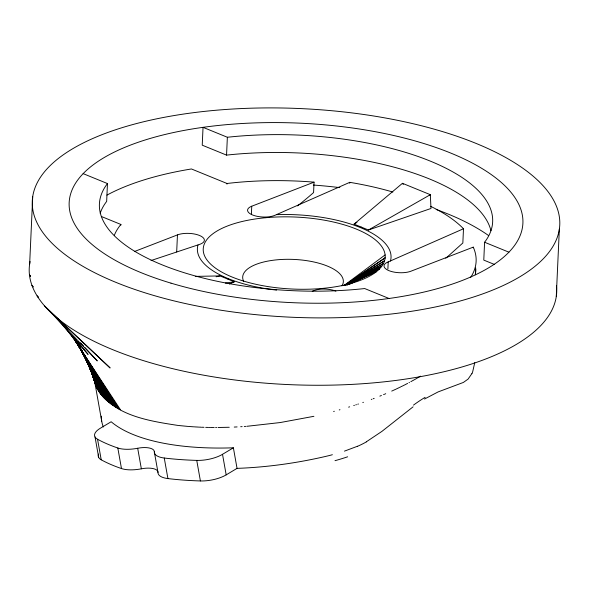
<?xml version="1.0" encoding="UTF-8"?>
<svg xmlns="http://www.w3.org/2000/svg" width="589" height="589" viewBox="0 0 589 589"><rect width="100%" height="100%" fill="white"/><g stroke="black" fill="none" stroke-linecap="round" stroke-linejoin="round"><path stroke-width="0.88" d="M29.656 264.005L32.719 196.645M83.145 173.637L107.47 183.562L106.661 201.409A196.822 77.851 2.6 0 0 100.196 213.277M120.878 225.094L120.907 224.461L101.418 216.509M176.678 251.967L177.458 234.901A15.572 6.162 2.6 0 1 199.443 235.445A15.572 6.162 2.6 0 1 200.201 244.185L151.042 260.537M226.551 155.113L227.361 137.259L203.043 127.334L202.233 145.181L226.551 155.113A196.822 77.851 2.6 0 1 490.946 230.689M226.986 184.136L227.015 183.481L191.432 168.962A227.104 89.83 2.6 0 0 106.918 195.121M251.378 214.322L251.746 206.216L314.055 182.148L313.584 192.566A410.945 252.548 -67.8 0 1 297.555 205.9M349.726 183.253L349.77 182.34A182.089 72.027 2.6 0 1 392.863 192.043M387.893 268.982L388.21 261.914L463.491 228.76L462.844 242.985L448.258 256.082A417.608 256.642 -67.8 0 1 445.74 258.225M473.239 247.763L473.269 247.137L410.96 271.198A15.572 6.162 2.6 0 1 388.968 270.66A15.572 6.162 2.6 0 1 388.21 261.914M227.361 137.259A196.829 77.851 2.6 0 1 430.22 161.084A196.829 77.851 2.6 0 1 484.592 242.248L483.783 260.102L494.679 264.549M556.281 296.525L559.344 229.165A264.005 104.422 2.6 0 0 177.878 114.936A264.005 104.422 2.6 0 0 150.872 294.61A264.005 104.422 2.6 0 0 559.344 229.165M474.749 362.662L472.717 371.607A171.414 71.954 18.3 0 1 471.951 373.691M471.841 373.654L468.115 379.066L463.374 382.445L438.135 391.906L424.529 399.025M354.063 224.137L402.442 183.304L430.331 194.687L430.986 208.477L368.442 230.004L354.063 224.137L356.949 222.377M413.08 406.83L381.937 431.369L366.306 441.824M343.947 285.54L385.11 254.927M344.499 285.584L385.14 257.835L344.617 285.385M346.516 284.678L384.58 260.706L344.918 285.459M420.509 376.15L419.773 376.592M233.384 447.809A189.253 74.42 -10.1 0 1 111.159 421.753L100.292 428.262A22.713 8.931 -10.1 0 0 97.553 439.254A218.718 86.009 -10.1 0 0 117.815 448.001A22.713 8.931 -10.1 0 0 137.686 448.258A15.123 5.949 -10.1 0 1 154.318 451.844A22.713 8.931 -10.1 0 0 164.257 458.021A218.718 86.009 -10.1 0 0 196.748 460.392A22.713 8.931 -10.1 0 0 222.517 454.31L233.384 447.809L237.043 468.365L226.183 474.874A22.713 8.931 -10.1 0 1 200.407 480.948A218.718 86.009 -10.1 0 1 167.917 478.577A22.713 8.931 -10.1 0 1 157.985 472.407A15.123 5.949 -10.1 0 0 141.353 468.815A22.713 8.931 -10.1 0 1 121.474 468.557A218.718 86.009 -10.1 0 1 101.22 459.81A22.713 8.931 -10.1 0 1 98.577 454.031M419.53 376.739L417.792 377.77M346.59 285.002L383.439 263.533L346.384 284.826M417.284 378.064L414.744 379.522M368.442 230.004L430.331 194.687L429.41 195.165M414.229 379.809L412.675 380.678M412.153 380.965L410.835 381.687M347.392 284.848L381.716 266.287L347.083 284.671M409.51 382.401L408.972 382.681M407.625 383.395L404.621 384.941M349.086 284.222L379.426 268.959L347.554 284.627M404.069 385.221L402.957 385.78M402.397 386.06L401.278 386.612M400.711 386.885L399.578 387.437M399.011 387.709L396.426 388.939M349.395 284.288L376.577 271.522L347.311 284.877M395.845 389.211L393.216 390.419M360.291 227.531L361.248 227.096M392.627 390.684L391.737 391.089M251.746 206.216A15.572 6.162 2.6 0 0 252.497 214.956A15.572 6.162 2.6 0 0 274.489 215.5L349.77 182.34M229.342 284.008L234.363 281.785L219.984 275.917L195.298 276.388M357.442 446.271L344.447 451.13M385.721 393.71L384.808 394.093M383.579 394.608L384.197 394.35M381.414 395.499L379.861 396.132M134.616 251.451L177.458 234.901M312.258 291.246L313.922 290.605A15.572 6.162 2.6 0 1 335.914 291.15M374.177 398.363L373.212 398.731M371.284 399.452L371.931 399.217M362.787 402.515L363.45 402.287M357.788 404.216L358.458 403.995M355.771 404.879L356.441 404.658M353.739 405.541L354.416 405.32M227.17 278.869L228.127 278.568M349.645 406.83L348.614 407.146M339.257 409.915L339.956 409.716M333.624 411.468L334.331 411.277M332.38 454.723L328.905 455.643A189.253 74.42 -10.1 0 1 237.043 468.365M313.908 416.305L280.18 422.556L246.828 426.303M216.097 276.771L219.984 275.917M225.359 283.066L234.363 281.785M227.015 183.481L229.312 183.216A182.104 72.027 2.6 0 1 314.055 182.148M245.738 426.384L244.288 426.488M242.123 426.627L240.68 426.723M237.095 426.922L234.231 427.069M229.254 427.268L218.026 427.489M216.634 427.496L215.596 427.496M214.219 427.496L210.45 427.459M209.765 427.452L208.742 427.43M208.064 427.423L205.694 427.364M204.008 427.312L201.666 427.231M200.996 427.202L199.332 427.128M198.67 427.099L194.399 426.87M193.744 426.826L188.252 426.436M187.611 426.384L178.504 425.494M177.885 425.42C148.053 420.818 108.575 415.017 95.256 383.682M484.592 242.248L508.911 252.18M389.02 298.476L364.694 288.551A196.829 77.851 2.6 0 1 161.835 264.726A196.829 77.851 2.6 0 1 107.47 183.562M54.298 315.623L110.128 367.97L44.654 306.008L97.288 360.917L84.882 347.51M38.366 297.246L37.129 295.906L38.329 297.276M80.538 342.82L83.645 346.17M53.319 314.489L88.1 354.416L77.689 341.613M74.796 338.057L75.952 339.478M65.401 328.044L80.693 347.547L74.884 339.293M72.771 336.29L73.824 337.791M70.695 334.081L120.509 409.819M402.442 183.304L403.266 184.49M119.015 409.016L74.862 339.927L117.557 408.199L74.162 338.704M73.684 337.931L116.143 407.367L73.522 337.482L114.774 406.52L74.803 339.404M74.759 339.404L113.441 405.659L74.229 338.182M74.177 338.182L112.153 404.776L75.959 340.943M75.429 340.14L110.901 403.885L77.218 342.938M77.093 342.923L109.701 402.979L77.579 343.35M76.599 341.723L108.538 402.059L79.655 347.009M77.534 342.96L78.808 345.39M77.483 343.092L107.412 401.131L81.26 349.888M79.596 346.634L80.428 348.261M79.53 346.811L106.337 400.181L81.194 349.535M80.715 348.924L105.306 399.224L85.906 359.025M81.157 349.174L83.925 354.917M80.7 348.57L104.312 398.252L84.794 356.595M81.864 350.713L103.37 397.266L84.735 356.286M84.124 355.373L102.471 396.264L86.554 360.166M83.741 354.217L101.61 395.256L86.495 359.872M85.898 358.929L100.8 394.232L87.165 361.256M85.891 358.62L100.034 393.194L87.143 360.961M87.12 361.344L99.305 392.149L87.813 362.368M87.143 361.05L98.628 391.096L88.46 363.781M87.827 362.478L98.002 390.028L88.991 364.922M88.806 364.775L97.413 388.946L89.02 364.643M90.043 367.948L96.868 387.856L90.235 367.838M90.08 367.669L96.375 386.759L90.831 369.31M91.243 370.864L95.926 385.648L91.405 370.783M91.295 370.584L95.528 384.529L91.45 370.51M95.212 383.542L94.24 379.095M222.517 454.31L226.183 474.874M196.748 460.392L200.407 480.948M164.257 458.021L167.917 478.577M154.318 451.844L157.985 472.407M137.686 448.258L141.353 468.815M117.815 448.001L121.474 468.557M94.38 379.964L101.698 421.091M97.553 439.254L101.22 459.81M95.035 436.986L98.702 457.543M556.495 285.783A264.005 104.422 2.6 0 1 287.793 384.558A264.005 104.422 2.6 0 1 30.105 261.531M243.655 281.336A50.374 19.923 2.6 0 1 294.029 259.432A50.374 19.923 2.6 0 1 341.937 285.886M430.647 206.334A182.089 72.027 2.6 0 1 463.491 228.768M276.712 214.639A96.927 38.337 2.6 0 1 390.433 261.06M276.587 290.105A96.927 38.337 2.6 0 1 197.985 245.046M473.269 247.137A182.104 72.027 2.6 0 1 470.611 277.463M114.347 235.283A182.104 72.027 2.6 0 1 120.907 224.461M475.684 268.915A182.104 71.652 2.5 0 1 475.286 274.776M475.617 267.914A182.089 72.027 2.6 0 1 475.345 274.489M313.319 185.042A227.104 89.83 2.6 0 1 339.853 187.626M436.169 209.47A227.104 89.83 2.6 0 1 488.414 235.438M103.333 426.973A189.253 74.42 -10.1 0 1 101.293 416.173M413.471 405.122A101.617 35.944 -50 0 1 425.155 397.325M366.351 441.905A94.608 91.796 51.3 0 1 357.471 446.329M347.65 456.799A177.745 127.754 -6.1 0 1 335.008 460.679M265.889 217.702L265.455 217.746A91.074 36.025 2.6 0 0 232.228 277.08A91.074 36.025 2.6 0 0 382.394 265.322A91.074 36.025 2.6 0 0 271.61 217.26L265.889 217.702M33.146 286.858L31.99 285.437L33.124 286.88M30.51 276.248L29.45 274.746L30.495 276.248M170.972 283.14A227.104 89.83 2.6 0 0 522.524 226.986A227.104 89.83 2.6 0 0 194.591 128.601A227.104 89.83 2.6 0 0 170.972 283.14"/></g></svg>
